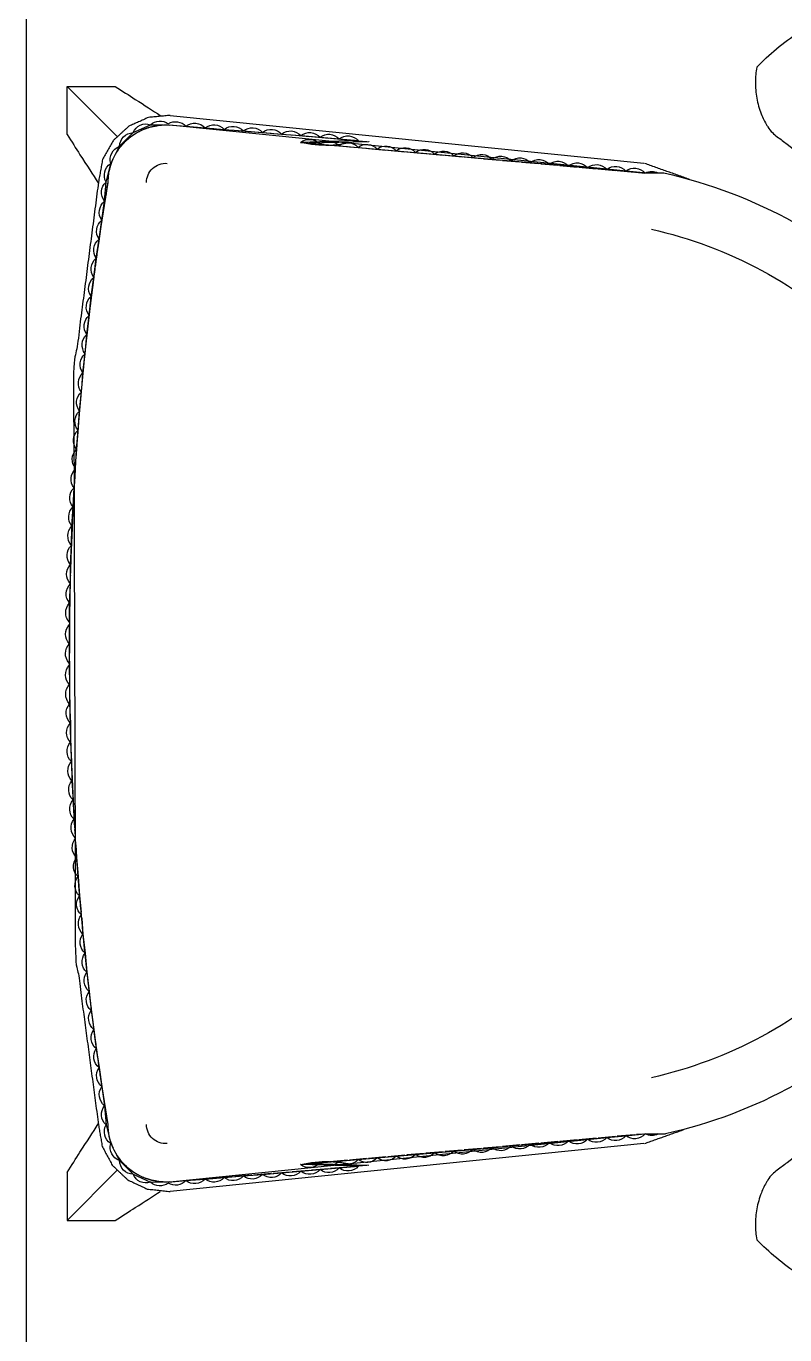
# Model space of a CAD drawing. Header units: millimetres. Extents: x 2625.3 to 2681.2, y 1230 to 1238.4.
# Drawn here: x 2632.645 to 2633.04, y 1233.969 to 1234.65 of the extents above; entities that cross this region are included whole.
import ezdxf

# ---------------------------------------------------------------- set-up
doc = ezdxf.new("R2010")
doc.units = ezdxf.units.MM
doc.layers.add('LAYOUT', color=253, linetype='Continuous')

# ---------------------------------------------------------------- blocks, each defined once
blk = doc.blocks.new('A$C1D086241')
blk.add_line((1.282, 0.045), (0, 0.045))
blk = doc.blocks.new('A$C4E085C15')
at = {"layer": 'LAYOUT'}
for p, q in [((0.075, 0.30144), (0.075, 0.31221)), ((0.575, 0.30064), (0.575, 0.31141)), ((0.07001, 0.30084), (0.04508, 0.05431)), ((0.05008, 0.05411), (0.075, 0.30064)), ((0.07402, 0.29158), (0.07509, 0.30152)), ((0.07496, 0.30021), (0.0747, 0.29704)), ((0.07509, 0.30152), (0.07515, 0.30177)), ((0.57598, 0.29158), (0.57491, 0.30152)), ((0.575, 0.30064), (0.59992, 0.05411)), ((0.5753, 0.29704), (0.57504, 0.30021)), ((0.60492, 0.05431), (0.57999, 0.30084)), ((0.07458, 0.29604), (0.07378, 0.28708)), ((0.07459, 0.29604), (0.0745, 0.29605)), ((0.07467, 0.29704), (0.07461, 0.29705)), ((0.57539, 0.29705), (0.57533, 0.29704)), ((0.5755, 0.29605), (0.57541, 0.29604)), ((0.57622, 0.28708), (0.57542, 0.29604)), ((0.07369, 0.28609), (0.0729, 0.27712)), ((0.07314, 0.28162), (0.07402, 0.29158)), ((0.0737, 0.28609), (0.07353, 0.2861)), ((0.07379, 0.28708), (0.07362, 0.2871)), ((0.57686, 0.28162), (0.57598, 0.29158)), ((0.57638, 0.2871), (0.57621, 0.28708)), ((0.57647, 0.2861), (0.5763, 0.28609)), ((0.5771, 0.27712), (0.57631, 0.28609)), ((0.07226, 0.27166), (0.07314, 0.28162)), ((0.57774, 0.27166), (0.57686, 0.28162)), ((0.07281, 0.27613), (0.07202, 0.26716)), ((0.07282, 0.27612), (0.07266, 0.27614)), ((0.07291, 0.27712), (0.07274, 0.27713)), ((0.57726, 0.27713), (0.57709, 0.27712)), ((0.57734, 0.27614), (0.57718, 0.27612)), ((0.57798, 0.26716), (0.57719, 0.27613)), ((0.07193, 0.26616), (0.07113, 0.2572)), ((0.07138, 0.26169), (0.07226, 0.27166)), ((0.07194, 0.26616), (0.07178, 0.26618)), ((0.07202, 0.26716), (0.07187, 0.26717)), ((0.57862, 0.26169), (0.57774, 0.27166)), ((0.57813, 0.26717), (0.57798, 0.26716)), ((0.57822, 0.26618), (0.57806, 0.26616)), ((0.57887, 0.2572), (0.57807, 0.26616)), ((0.07051, 0.25173), (0.07138, 0.26169)), ((0.57949, 0.25173), (0.57862, 0.26169)), ((0.07104, 0.2562), (0.07025, 0.24724)), ((0.07105, 0.2562), (0.0709, 0.25622)), ((0.07114, 0.2572), (0.07099, 0.25721)), ((0.57901, 0.25721), (0.57886, 0.2572)), ((0.5791, 0.25622), (0.57895, 0.2562)), ((0.57975, 0.24724), (0.57896, 0.2562)), ((0.07016, 0.24624), (0.06937, 0.23728)), ((0.06963, 0.24177), (0.07051, 0.25173)), ((0.07017, 0.24624), (0.07002, 0.24625)), ((0.07026, 0.24724), (0.07011, 0.24725)), ((0.58037, 0.24177), (0.57949, 0.25173)), ((0.57989, 0.24725), (0.57974, 0.24724)), ((0.57998, 0.24625), (0.57983, 0.24624)), ((0.58063, 0.23728), (0.57984, 0.24624)), ((0.06875, 0.23181), (0.06963, 0.24177)), ((0.58125, 0.23181), (0.58037, 0.24177)), ((0.06787, 0.22185), (0.06875, 0.23181)), ((0.06928, 0.23628), (0.06848, 0.22732)), ((0.06929, 0.23628), (0.06915, 0.23629)), ((0.06937, 0.23728), (0.06923, 0.23729)), ((0.58077, 0.23729), (0.58063, 0.23728)), ((0.58085, 0.23629), (0.58071, 0.23628)), ((0.58152, 0.22732), (0.58072, 0.23628)), ((0.58213, 0.22185), (0.58125, 0.23181)), ((0.0684, 0.22632), (0.0676, 0.21736)), ((0.0684, 0.22632), (0.06827, 0.22633)), ((0.06849, 0.22732), (0.06836, 0.22733)), ((0.58164, 0.22733), (0.58151, 0.22732)), ((0.58173, 0.22633), (0.5816, 0.22632)), ((0.5824, 0.21736), (0.5816, 0.22632)), ((0.067, 0.21189), (0.06787, 0.22185)), ((0.583, 0.21189), (0.58213, 0.22185)), ((0.06612, 0.20193), (0.067, 0.21189)), ((0.06751, 0.21636), (0.06672, 0.20739)), ((0.06752, 0.21636), (0.06739, 0.21637)), ((0.06761, 0.21735), (0.06748, 0.21737)), ((0.58252, 0.21737), (0.58239, 0.21735)), ((0.58261, 0.21637), (0.58248, 0.21636)), ((0.58328, 0.20739), (0.58249, 0.21636)), ((0.58388, 0.20193), (0.583, 0.21189)), ((0.06663, 0.2064), (0.06583, 0.19743)), ((0.06664, 0.2064), (0.06651, 0.20641)), ((0.06673, 0.20739), (0.0666, 0.2074)), ((0.5834, 0.2074), (0.58327, 0.20739)), ((0.58349, 0.20641), (0.58336, 0.2064)), ((0.58417, 0.19743), (0.58337, 0.2064)), ((0.06524, 0.19196), (0.06612, 0.20193)), ((0.06584, 0.19743), (0.06572, 0.19744)), ((0.58476, 0.19196), (0.58388, 0.20193)), ((0.58428, 0.19744), (0.58416, 0.19743)), ((0.06436, 0.182), (0.06524, 0.19196)), ((0.06575, 0.19644), (0.06495, 0.18747)), ((0.06575, 0.19644), (0.06564, 0.19645)), ((0.58436, 0.19645), (0.58425, 0.19644)), ((0.58505, 0.18747), (0.58425, 0.19644)), ((0.58564, 0.182), (0.58476, 0.19196)), ((0.06486, 0.18648), (0.06407, 0.17751)), ((0.06487, 0.18648), (0.06476, 0.18649)), ((0.06496, 0.18747), (0.06485, 0.18748)), ((0.58515, 0.18748), (0.58504, 0.18747)), ((0.58524, 0.18649), (0.58513, 0.18648)), ((0.58593, 0.17751), (0.58514, 0.18648)), ((0.06349, 0.17204), (0.06436, 0.182)), ((0.06408, 0.17751), (0.06397, 0.17752)), ((0.58651, 0.17204), (0.58564, 0.182)), ((0.58603, 0.17752), (0.58592, 0.17751)), ((0.06261, 0.16208), (0.06349, 0.17204)), ((0.06398, 0.17652), (0.06318, 0.16755)), ((0.06399, 0.17652), (0.06388, 0.17652)), ((0.58612, 0.17652), (0.58601, 0.17652)), ((0.58682, 0.16755), (0.58602, 0.17652)), ((0.58739, 0.16208), (0.58651, 0.17204)), ((0.0631, 0.16656), (0.0623, 0.15759)), ((0.0631, 0.16655), (0.063, 0.16656)), ((0.06319, 0.16755), (0.06309, 0.16756)), ((0.58691, 0.16756), (0.58681, 0.16755)), ((0.587, 0.16656), (0.5869, 0.16655)), ((0.5877, 0.15759), (0.5869, 0.16656)), ((0.05868, 0.15675), (0.05788, 0.14779)), ((0.05869, 0.15675), (0.05862, 0.15676)), ((0.05878, 0.15775), (0.0587, 0.15775)), ((0.05956, 0.12671), (0.05877, 0.15775)), ((0.06221, 0.15659), (0.06142, 0.14763)), ((0.06173, 0.15212), (0.06261, 0.16208)), ((0.06222, 0.15659), (0.06213, 0.1566)), ((0.06231, 0.15759), (0.06221, 0.1576)), ((0.58827, 0.15212), (0.58739, 0.16208)), ((0.58779, 0.1576), (0.58769, 0.15759)), ((0.58787, 0.1566), (0.58778, 0.15659)), ((0.58858, 0.14763), (0.58779, 0.15659)), ((0.59123, 0.15775), (0.59044, 0.12671)), ((0.5913, 0.15775), (0.59122, 0.15775)), ((0.59138, 0.15676), (0.59131, 0.15675)), ((0.59212, 0.14779), (0.59132, 0.15675)), ((0.05734, 0.14231), (0.05822, 0.15227)), ((0.05822, 0.15227), (0.0591, 0.12223)), ((0.06085, 0.14216), (0.06173, 0.15212)), ((0.58915, 0.14216), (0.58827, 0.15212)), ((0.59178, 0.15227), (0.5909, 0.12223)), ((0.59266, 0.14231), (0.59178, 0.15227)), ((0.0578, 0.14679), (0.057, 0.13782)), ((0.0578, 0.14679), (0.05774, 0.14679)), ((0.05789, 0.14778), (0.05783, 0.14779)), ((0.06133, 0.14663), (0.06053, 0.13767)), ((0.06134, 0.14663), (0.06125, 0.14664)), ((0.06143, 0.14763), (0.06134, 0.14764)), ((0.58866, 0.14764), (0.58857, 0.14763)), ((0.58875, 0.14664), (0.58866, 0.14663)), ((0.58947, 0.13767), (0.58867, 0.14663)), ((0.59217, 0.14779), (0.59211, 0.14778)), ((0.59226, 0.14679), (0.5922, 0.14679)), ((0.593, 0.13782), (0.5922, 0.14679)), ((0.05691, 0.13683), (0.05612, 0.12786)), ((0.05647, 0.13235), (0.05734, 0.14231)), ((0.05692, 0.13683), (0.05686, 0.13683)), ((0.05701, 0.13782), (0.05695, 0.13783)), ((0.06045, 0.13667), (0.05965, 0.12771)), ((0.05998, 0.1322), (0.06085, 0.14216)), ((0.06045, 0.13667), (0.06037, 0.13668)), ((0.06054, 0.13767), (0.06046, 0.13767)), ((0.59002, 0.1322), (0.58915, 0.14216)), ((0.58954, 0.13767), (0.58946, 0.13767)), ((0.58963, 0.13668), (0.58955, 0.13667)), ((0.59035, 0.12771), (0.58955, 0.13667)), ((0.59353, 0.13235), (0.59266, 0.14231)), ((0.59305, 0.13783), (0.59299, 0.13782)), ((0.59314, 0.13683), (0.59308, 0.13683)), ((0.59388, 0.12786), (0.59309, 0.13683)), ((0.05559, 0.12239), (0.05647, 0.13235)), ((0.0591, 0.12223), (0.05998, 0.1322)), ((0.5909, 0.12223), (0.59002, 0.1322)), ((0.59441, 0.12239), (0.59353, 0.13235)), ((0.05598, 0.1268), (0.05525, 0.11783)), ((0.05604, 0.12687), (0.05598, 0.12687)), ((0.05613, 0.12786), (0.05607, 0.12787)), ((0.05957, 0.12671), (0.05949, 0.12672)), ((0.05966, 0.12771), (0.05958, 0.12771)), ((0.59042, 0.12771), (0.59034, 0.12771)), ((0.59051, 0.12672), (0.59043, 0.12671)), ((0.59393, 0.12787), (0.59387, 0.12786)), ((0.59402, 0.12687), (0.59396, 0.12687)), ((0.59475, 0.11783), (0.59402, 0.1268)), ((0.05517, 0.11683), (0.05444, 0.10786)), ((0.05478, 0.11235), (0.05558, 0.12232)), ((0.05518, 0.11683), (0.05514, 0.11684)), ((0.05526, 0.11783), (0.05522, 0.11783)), ((0.59522, 0.11235), (0.59442, 0.12232)), ((0.59478, 0.11783), (0.59474, 0.11783)), ((0.59486, 0.11684), (0.59482, 0.11683)), ((0.59556, 0.10786), (0.59483, 0.11683)), ((0.05397, 0.10238), (0.05478, 0.11235)), ((0.59603, 0.10238), (0.59522, 0.11235)), ((0.05317, 0.09241), (0.05397, 0.10238)), ((0.05436, 0.10687), (0.05363, 0.0979)), ((0.05437, 0.10686), (0.05433, 0.10687)), ((0.05445, 0.10786), (0.05442, 0.10786)), ((0.59558, 0.10786), (0.59555, 0.10786)), ((0.59567, 0.10687), (0.59563, 0.10686)), ((0.59637, 0.0979), (0.59564, 0.10687)), ((0.59683, 0.09241), (0.59603, 0.10238)), ((0.05355, 0.0969), (0.05282, 0.08793)), ((0.05356, 0.0969), (0.05353, 0.0969)), ((0.05364, 0.09789), (0.05361, 0.0979)), ((0.59639, 0.0979), (0.59636, 0.09789)), ((0.59647, 0.0969), (0.59644, 0.0969)), ((0.59718, 0.08793), (0.59645, 0.0969)), ((0.05236, 0.08245), (0.05317, 0.09241)), ((0.59764, 0.08245), (0.59683, 0.09241)), ((0.05156, 0.07248), (0.05236, 0.08245)), ((0.05274, 0.08693), (0.05201, 0.07796)), ((0.05274, 0.08693), (0.05273, 0.08693)), ((0.05283, 0.08793), (0.05281, 0.08793)), ((0.59719, 0.08793), (0.59717, 0.08793)), ((0.59727, 0.08693), (0.59726, 0.08693)), ((0.59799, 0.07796), (0.59726, 0.08693)), ((0.59844, 0.07248), (0.59764, 0.08245)), ((0.05193, 0.07696), (0.05121, 0.06818)), ((0.05193, 0.07696), (0.05192, 0.07696)), ((0.05202, 0.07796), (0.052, 0.07796)), ((0.598, 0.07796), (0.59798, 0.07796)), ((0.59808, 0.07696), (0.59807, 0.07696)), ((0.59879, 0.06818), (0.59807, 0.07696)), ((0.05075, 0.06251), (0.05156, 0.07248)), ((0.59925, 0.06251), (0.59844, 0.07248)), ((0.05001, 0.05329), (0.05075, 0.06251)), ((0.05075, 0.06252), (0.05075, 0.06251)), ((0.05112, 0.067), (0.05112, 0.067)), ((0.05121, 0.06799), (0.0512, 0.06799)), ((0.5988, 0.06799), (0.59879, 0.06799)), ((0.59888, 0.067), (0.59888, 0.067)), ((0.59925, 0.06251), (0.59925, 0.06252)), ((0.59999, 0.05329), (0.59925, 0.06251)), ((0.05031, 0.05703), (0.05031, 0.05703)), ((0.05039, 0.05803), (0.05039, 0.05803)), ((0.59961, 0.05803), (0.59961, 0.05803)), ((0.59969, 0.05703), (0.59969, 0.05703)), ((0.04992, 0.04411), (0.05003, 0.05074)), ((0.60001, 0.04861), (0.59981, 0.04861)), ((0.59999, 0.04961), (0.59991, 0.04961)), ((0.60008, 0.04411), (0.59997, 0.05074)), ((0.05406, 0.03501), (0.04992, 0.04411)), ((0.59594, 0.03501), (0.60008, 0.04411)), ((0.06116, 0.02797), (0.05406, 0.03501)), ((0.58884, 0.02797), (0.59594, 0.03501)), ((0.5978, 0.0391), (0.59722, 0.03937)), ((0.59821, 0.04001), (0.59763, 0.04028)), ((0.05752, 0.03211), (0.05726, 0.03184)), ((0.0582, 0.03137), (0.05797, 0.03114)), ((0.05946, 0.0301), (0.05946, 0.0301)), ((0.06484, 0.02608), (0.06116, 0.02797)), ((0.58516, 0.02608), (0.58884, 0.02797)), ((0.59054, 0.0301), (0.59054, 0.0301)), ((0.59203, 0.03114), (0.5918, 0.03137)), ((0.59274, 0.03184), (0.59248, 0.03211)), ((0.05593, 0.02657), (0.03, 0.00064)), ((0.03, 0.00064), (0.03, 0.02564)), ((0.07006, 0.02341), (0.06783, 0.02455)), ((0.07976, 0.02095), (0.07006, 0.02341)), ((0.08973, 0.02015), (0.07976, 0.02095)), ((0.56027, 0.02015), (0.57024, 0.02095)), ((0.56476, 0.02051), (0.56471, 0.02111)), ((0.56576, 0.02059), (0.5657, 0.02127)), ((0.57024, 0.02095), (0.57994, 0.02341)), ((0.57461, 0.02205), (0.57454, 0.02232)), ((0.57557, 0.0223), (0.57553, 0.02249)), ((0.57994, 0.02341), (0.58217, 0.02455)), ((0.59407, 0.02657), (0.62, 0.00064)), ((0.62, 0.00064), (0.62, 0.02564)), ((0.09963, 0.01874), (0.08973, 0.02015)), ((0.09421, 0.01971), (0.09418, 0.01952)), ((0.0952, 0.01955), (0.09517, 0.01938)), ((0.10953, 0.01733), (0.09963, 0.01874)), ((0.10409, 0.01821), (0.10408, 0.01811)), ((0.10508, 0.01807), (0.10507, 0.01797)), ((0.11941, 0.01579), (0.10953, 0.01733)), ((0.11399, 0.01678), (0.11397, 0.01664)), ((0.11498, 0.01664), (0.11496, 0.01648)), ((0.12933, 0.0146), (0.11941, 0.01579)), ((0.12389, 0.01542), (0.12387, 0.01525)), ((0.12488, 0.01529), (0.12487, 0.01513)), ((0.13923, 0.01319), (0.12933, 0.0146)), ((0.13381, 0.01412), (0.13379, 0.01396)), ((0.1348, 0.01399), (0.13478, 0.01382)), ((0.51077, 0.01319), (0.52067, 0.0146)), ((0.51522, 0.01382), (0.5152, 0.01399)), ((0.51621, 0.01396), (0.51619, 0.01412)), ((0.52067, 0.0146), (0.53059, 0.01579)), ((0.52513, 0.01513), (0.52512, 0.01529)), ((0.52613, 0.01525), (0.52611, 0.01542)), ((0.53059, 0.01579), (0.54047, 0.01733)), ((0.53504, 0.01648), (0.53502, 0.01664)), ((0.53603, 0.01664), (0.53601, 0.01678)), ((0.54047, 0.01733), (0.55037, 0.01874)), ((0.54493, 0.01797), (0.54492, 0.01807)), ((0.54592, 0.01811), (0.54591, 0.01821)), ((0.55037, 0.01874), (0.56027, 0.02015)), ((0.55483, 0.01938), (0.5548, 0.01955)), ((0.55582, 0.01952), (0.55579, 0.01971)), ((0.14918, 0.01213), (0.13923, 0.01319)), ((0.14373, 0.01289), (0.14371, 0.01271)), ((0.14472, 0.01277), (0.1447, 0.0126)), ((0.1591, 0.01091), (0.14918, 0.01213)), ((0.15366, 0.01172), (0.15364, 0.01158)), ((0.15466, 0.01161), (0.15464, 0.01146)), ((0.16907, 0.01004), (0.1591, 0.01091)), ((0.1636, 0.01062), (0.16359, 0.01052)), ((0.16459, 0.01051), (0.16458, 0.01043)), ((0.179, 0.00891), (0.16907, 0.01004)), ((0.17354, 0.00958), (0.17354, 0.00953)), ((0.17454, 0.00948), (0.17453, 0.00942)), ((0.1873, 0.00826), (0.179, 0.00891)), ((0.18349, 0.00862), (0.18349, 0.00856)), ((0.18449, 0.00852), (0.18449, 0.00848)), ((0.19892, 0.00709), (0.19043, 0.00798)), ((0.19345, 0.00771), (0.19345, 0.00766)), ((0.19445, 0.00762), (0.19444, 0.00756)), ((0.20889, 0.0064), (0.19892, 0.00709)), ((0.20341, 0.00687), (0.20341, 0.00678)), ((0.44111, 0.0064), (0.45108, 0.00709)), ((0.44659, 0.00678), (0.44659, 0.00687)), ((0.45108, 0.00709), (0.45957, 0.00798)), ((0.45556, 0.00756), (0.45555, 0.00762)), ((0.45655, 0.00766), (0.45655, 0.00771)), ((0.4627, 0.00826), (0.471, 0.00891)), ((0.46551, 0.00848), (0.46551, 0.00852)), ((0.46651, 0.00856), (0.46651, 0.00862)), ((0.471, 0.00891), (0.48093, 0.01004)), ((0.47547, 0.00942), (0.47546, 0.00948)), ((0.47646, 0.00953), (0.47646, 0.00958)), ((0.48093, 0.01004), (0.4909, 0.01091)), ((0.48542, 0.01043), (0.48541, 0.01051)), ((0.48641, 0.01052), (0.4864, 0.01062)), ((0.4909, 0.01091), (0.50082, 0.01213)), ((0.49536, 0.01146), (0.49534, 0.01161)), ((0.49636, 0.01158), (0.49634, 0.01172)), ((0.50082, 0.01213), (0.51077, 0.01319)), ((0.5053, 0.0126), (0.50528, 0.01277)), ((0.50629, 0.01271), (0.50627, 0.01289)), ((0.055, 0.00064), (0.03, 0.00064)), ((0.20441, 0.00679), (0.2044, 0.00671)), ((0.21886, 0.00557), (0.20889, 0.0064)), ((0.21338, 0.0061), (0.21338, 0.00603)), ((0.21438, 0.00603), (0.21437, 0.00595)), ((0.22541, 0.00526), (0.21886, 0.00557)), ((0.22336, 0.0054), (0.22335, 0.00536)), ((0.22435, 0.00533), (0.22435, 0.00531)), ((0.23881, 0.00427), (0.23171, 0.00486)), ((0.23333, 0.00476), (0.23333, 0.00472)), ((0.23433, 0.0047), (0.23433, 0.00464)), ((0.2488, 0.00379), (0.23881, 0.00427)), ((0.24331, 0.00418), (0.24331, 0.00405)), ((0.24431, 0.00413), (0.24431, 0.004)), ((0.25878, 0.00316), (0.2488, 0.00379)), ((0.2533, 0.00368), (0.25329, 0.00351)), ((0.2543, 0.00363), (0.25429, 0.00344)), ((0.26878, 0.00289), (0.25878, 0.00316)), ((0.26329, 0.00323), (0.26328, 0.00304)), ((0.26429, 0.00319), (0.26428, 0.00301)), ((0.27877, 0.00246), (0.26878, 0.00289)), ((0.27328, 0.00286), (0.27327, 0.0027)), ((0.27428, 0.00282), (0.27427, 0.00266)), ((0.28877, 0.00239), (0.27877, 0.00246)), ((0.28327, 0.00255), (0.28327, 0.00243)), ((0.28427, 0.00252), (0.28427, 0.00242)), ((0.29876, 0.00196), (0.28877, 0.00239)), ((0.29327, 0.00231), (0.29327, 0.00219)), ((0.29427, 0.00229), (0.29426, 0.00215)), ((0.30876, 0.00188), (0.29876, 0.00196)), ((0.30326, 0.00213), (0.30326, 0.00192)), ((0.30426, 0.00212), (0.30426, 0.00192)), ((0.31876, 0.00172), (0.30876, 0.00188)), ((0.31326, 0.00202), (0.31326, 0.00181)), ((0.31426, 0.00201), (0.31426, 0.00179)), ((0.33, 0.0019), (0.32, 0.00171)), ((0.3245, 0.00197), (0.3245, 0.0018)), ((0.3255, 0.00197), (0.3255, 0.00181)), ((0.33, 0.0019), (0.34, 0.00188)), ((0.3345, 0.00189), (0.3345, 0.002)), ((0.3355, 0.00189), (0.3355, 0.00201)), ((0.34124, 0.00188), (0.35124, 0.00196)), ((0.34574, 0.00192), (0.34574, 0.00212)), ((0.34674, 0.00192), (0.34674, 0.00213)), ((0.35124, 0.00196), (0.36123, 0.00239)), ((0.35574, 0.00215), (0.35573, 0.00229)), ((0.35673, 0.00219), (0.35673, 0.00231)), ((0.36123, 0.00239), (0.37123, 0.00246)), ((0.36573, 0.00242), (0.36573, 0.00252)), ((0.36673, 0.00243), (0.36673, 0.00255)), ((0.37123, 0.00246), (0.38122, 0.00289)), ((0.37573, 0.00266), (0.37572, 0.00282)), ((0.37673, 0.0027), (0.37672, 0.00286)), ((0.38122, 0.00289), (0.39122, 0.00316)), ((0.38572, 0.00301), (0.38571, 0.00319)), ((0.38672, 0.00304), (0.38671, 0.00323)), ((0.39122, 0.00316), (0.4012, 0.00379)), ((0.39571, 0.00344), (0.3957, 0.00363)), ((0.39671, 0.00351), (0.3967, 0.00368)), ((0.4012, 0.00379), (0.41119, 0.00427)), ((0.40569, 0.004), (0.40569, 0.00413)), ((0.40669, 0.00405), (0.40669, 0.00418)), ((0.41119, 0.00427), (0.41829, 0.00486)), ((0.41567, 0.00464), (0.41567, 0.0047)), ((0.41667, 0.00472), (0.41667, 0.00476)), ((0.42459, 0.00526), (0.43114, 0.00557)), ((0.42565, 0.00531), (0.42565, 0.00533)), ((0.42665, 0.00536), (0.42664, 0.0054)), ((0.43114, 0.00557), (0.44111, 0.0064)), ((0.43563, 0.00595), (0.43562, 0.00603)), ((0.43662, 0.00603), (0.43662, 0.0061)), ((0.4456, 0.00671), (0.44559, 0.00679)), ((0.595, 0.00064), (0.62, 0.00064))]:
    blk.add_line(p, q, dxfattribs=at)
for centre, radius, start, end in [((0.325, 0.25596), 0.25625, 135.11338, 167.31962), ((0.325, 0.25516), 0.25625, 12.68038, 45.22664), ((0.325, 0.25516), 0.22625, 136.09237, 167.31962), ((0.325, 0.25516), 0.22625, 12.68038, 43.90763), ((0.08144, 0.30501), 0.00725, 152.73192, 207.30853), ((0.56856, 0.30501), 0.00725, 332.67871, 27.36174), ((0.07977, 0.29599), 0.00725, 130.23616, 217.4418), ((0.08144, 0.30501), 0.00725, 207.97477, 208.80664), ((0.57023, 0.29599), 0.00725, 322.5582, 49.76384), ((0.07881, 0.28614), 0.00725, 131.36313, 218.56877), ((0.57119, 0.28614), 0.00725, 321.43123, 48.63687), ((0.07793, 0.27618), 0.00725, 131.36313, 218.56877), ((0.57207, 0.27618), 0.00725, 321.43123, 48.63687), ((0.07705, 0.26621), 0.00725, 131.36313, 218.56877), ((0.57295, 0.26621), 0.00725, 321.43123, 48.63687), ((0.07617, 0.25625), 0.00725, 131.36313, 218.56877), ((0.57383, 0.25625), 0.00725, 321.43123, 48.63687), ((0.0753, 0.24629), 0.00725, 131.36313, 218.56877), ((0.5747, 0.24629), 0.00725, 321.43123, 48.63687), ((0.07442, 0.23633), 0.00725, 131.36313, 218.56877), ((0.57558, 0.23633), 0.00725, 321.43123, 48.63687), ((0.07354, 0.22637), 0.00725, 131.36313, 218.56877), ((0.57646, 0.22637), 0.00725, 321.43123, 48.63687), ((0.07266, 0.21641), 0.00725, 131.36313, 218.56877), ((0.57734, 0.21641), 0.00725, 321.43123, 48.63687), ((0.07179, 0.20645), 0.00725, 131.36313, 218.56877), ((0.57821, 0.20645), 0.00725, 321.43123, 48.63687), ((0.07091, 0.19648), 0.00725, 131.36313, 218.56877), ((0.57909, 0.19648), 0.00725, 321.43123, 48.63687), ((0.07003, 0.18652), 0.00725, 131.36313, 218.56877), ((0.57997, 0.18652), 0.00725, 321.43123, 48.63687), ((0.06915, 0.17656), 0.00725, 131.36313, 218.56877), ((0.58085, 0.17656), 0.00725, 321.43123, 48.63687), ((0.06828, 0.1666), 0.00725, 131.36313, 218.56877), ((0.58172, 0.1666), 0.00725, 321.43123, 48.63687), ((0.0674, 0.15664), 0.00725, 131.36313, 218.56877), ((0.5826, 0.15664), 0.00725, 321.43123, 48.63687), ((0.06301, 0.14683), 0.00725, 131.36313, 218.56877), ((0.00324, 0.13564), 0.05744, 346.50961, 16.83685), ((0.06652, 0.14668), 0.00725, 131.36313, 218.56877), ((0.58348, 0.14668), 0.00725, 321.43123, 48.63687), ((0.64676, 0.13564), 0.05744, 163.16315, 193.49039), ((0.58699, 0.14683), 0.00725, 321.43123, 48.63687), ((0.06213, 0.13687), 0.00725, 131.36313, 218.56877), ((0.06564, 0.13672), 0.00725, 131.36313, 218.56877), ((0.58436, 0.13672), 0.00725, 321.43123, 48.63687), ((0.58787, 0.13687), 0.00725, 321.43123, 48.63687), ((0.06126, 0.12691), 0.00725, 131.36313, 218.56877), ((0.06477, 0.12675), 0.00725, 131.36313, 218.56877), ((0.58523, 0.12675), 0.00725, 321.43123, 48.63687), ((0.58874, 0.12691), 0.00725, 321.43123, 48.63687), ((0.06041, 0.11691), 0.00725, 131.78209, 218.98772), ((0.58959, 0.11691), 0.00725, 321.01228, 48.21791), ((0.05961, 0.10694), 0.00725, 131.78209, 218.98772), ((0.59039, 0.10694), 0.00725, 321.01228, 48.21791), ((0.0588, 0.09698), 0.00725, 131.78209, 218.98772), ((0.5912, 0.09698), 0.00725, 321.01228, 48.21791), ((0.058, 0.08701), 0.00725, 131.78209, 218.98772), ((0.592, 0.08701), 0.00725, 321.01228, 48.21791), ((0.05719, 0.07704), 0.00725, 131.78209, 218.98772), ((0.59281, 0.07704), 0.00725, 321.01228, 48.21791), ((0.05639, 0.06707), 0.00725, 131.78209, 218.98772), ((0.59361, 0.06707), 0.00725, 321.01228, 48.21791), ((0.05559, 0.05711), 0.00725, 131.78209, 211.49451), ((0.59441, 0.05711), 0.00725, 328.50549, 48.21791), ((0.05525, 0.04903), 0.00725, 143.75171, 222.73566), ((0.08, 0.05197), 0.03, 175.91438, 270), ((0.08, 0.05197), 0.01, 175.91438, 270), ((0.57, 0.05197), 0.03, 270, 4.08562), ((0.57, 0.05197), 0.01, 270, 4.08562), ((0.59475, 0.04903), 0.00725, 317.26434, 36.24829), ((0.05677, 0.04173), 0.00725, 160.83117, 248.03681), ((0.59323, 0.04173), 0.00725, 291.96319, 19.16883), ((0.06131, 0.03522), 0.00725, 181.66143, 268.86707), ((0.58869, 0.03522), 0.00725, 271.13293, 358.33857), ((0.06801, 0.03036), 0.00725, 199.25772, 286.46336), ((0.58199, 0.03036), 0.00725, 253.53664, 340.74228), ((0.0762, 0.02727), 0.00725, 212.15717, 299.36281), ((0.08516, 0.02578), 0.00725, 221.84232, 309.04796), ((0.325, 1.5126), 1.51063, 260.66628, 279.33372), ((0.56484, 0.02578), 0.00725, 230.95204, 318.15768), ((0.5738, 0.02727), 0.00725, 240.63719, 327.84283), ((0.09542, 0.02465), 0.00725, 218.288, 305.49363), ((0.10532, 0.02323), 0.00725, 218.288, 305.49363), ((0.11527, 0.02175), 0.00725, 217.53036, 304.736), ((0.125, 0.02041), 0.00725, 219.53274, 306.73838), ((0.13502, 0.01909), 0.00725, 218.30839, 305.51403), ((0.51498, 0.01909), 0.00725, 234.48597, 321.69161), ((0.525, 0.02041), 0.00725, 233.26162, 320.46726), ((0.53473, 0.02175), 0.00725, 235.264, 322.46964), ((0.54468, 0.02323), 0.00725, 234.50637, 321.712), ((0.55458, 0.02465), 0.00725, 234.50637, 321.712), ((0.14476, 0.01788), 0.00725, 220.31077, 307.51641), ((0.15478, 0.01673), 0.00725, 219.40293, 306.60857), ((0.16454, 0.01571), 0.00725, 221.40532, 308.61095), ((0.17463, 0.01469), 0.00725, 219.91773, 307.12337), ((0.1844, 0.01376), 0.00725, 221.92012, 308.88672), ((0.19449, 0.01283), 0.00725, 220.67427, 307.64132), ((0.20427, 0.01198), 0.00725, 222.43807, 309.64371), ((0.44573, 0.01198), 0.00725, 230.35629, 317.56193), ((0.45551, 0.01283), 0.00725, 232.35868, 319.32573), ((0.4656, 0.01376), 0.00725, 231.11328, 318.07988), ((0.47537, 0.01469), 0.00725, 232.87663, 320.08227), ((0.48546, 0.01571), 0.00725, 231.38905, 318.59468), ((0.49522, 0.01673), 0.00725, 233.39143, 320.59707), ((0.50524, 0.01788), 0.00725, 232.48359, 319.68923), ((0.21431, 0.01122), 0.00725, 221.64612, 308.85175), ((0.22411, 0.01058), 0.00725, 223.6485, 310.19638), ((0.23427, 0.00991), 0.00725, 222.3015, 308.85175), ((0.24406, 0.00927), 0.00725, 223.6485, 310.85414), ((0.25412, 0.00871), 0.00725, 222.83068, 310.03632), ((0.26392, 0.00828), 0.00725, 224.83306, 312.0387), ((0.274, 0.00792), 0.00725, 223.94784, 311.15347), ((0.28381, 0.00767), 0.00725, 225.95022, 313.15586), ((0.29399, 0.00742), 0.00725, 223.94784, 311.15347), ((0.3038, 0.00717), 0.00725, 225.95022, 313.15586), ((0.31385, 0.00705), 0.00725, 225.45112, 312.65675), ((0.3249, 0.00705), 0.00725, 227.4535, 314.65914), ((0.33501, 0.00714), 0.00725, 226.30888, 313.51452), ((0.3462, 0.00717), 0.00725, 226.84414, 314.04978), ((0.35601, 0.00742), 0.00725, 228.84653, 316.05216), ((0.36619, 0.00767), 0.00725, 226.84414, 314.04978), ((0.376, 0.00792), 0.00725, 228.84653, 316.05216), ((0.38608, 0.00828), 0.00725, 227.9613, 315.16694), ((0.39588, 0.00871), 0.00725, 229.96368, 317.16932), ((0.40594, 0.00927), 0.00725, 229.14586, 316.3515), ((0.41573, 0.00991), 0.00725, 231.14825, 317.6985), ((0.42589, 0.01058), 0.00725, 229.80362, 316.3515), ((0.43569, 0.01122), 0.00725, 231.14825, 318.35388)]:
    blk.add_arc(centre, radius, start, end, dxfattribs=at)
for centre, major_axis, start_param, end_param in [((0.0277, 0.39607), (0.03568, -0.05172), 4.670872, 5.13077), ((0.6223, 0.39607), (0.03568, 0.05172), 4.294008, 4.758831)]:
    blk.add_ellipse(centre, major_axis=major_axis, ratio=0.469691, start_param=start_param, end_param=end_param, dxfattribs=at)
for points, degree, knots in [([(0.155, 0.43753), (0.15485, 0.43765), (0.15466, 0.43776), (0.15379, 0.4381), (0.15284, 0.43821), (0.15036, 0.43815), (0.14882, 0.43797), (0.14516, 0.43726), (0.14306, 0.43674), (0.13834, 0.43531), (0.13573, 0.4344), (0.1301, 0.43217), (0.12708, 0.43084), (0.12074, 0.42774), (0.11742, 0.42597), (0.11063, 0.422), (0.10716, 0.4198), (0.10016, 0.41498), (0.09643, 0.41222), (0.08883, 0.40608), (0.08497, 0.4027), (0.07737, 0.39548), (0.07364, 0.39163), (0.06653, 0.38369), (0.06316, 0.3796), (0.05877, 0.37386), (0.0575, 0.37214), (0.05624, 0.37038)], 3, [0.994568, 0.994568, 0.994568, 0.994568, 1.567111, 1.567111, 3.134222, 3.134222, 4.701333, 4.701333, 6.268445, 6.268445, 7.835556, 7.835556, 9.402667, 9.402667, 10.969778, 10.969778, 12.536889, 12.536889, 14.127519, 14.127519, 15.718149, 15.718149, 17.308779, 17.308779, 18.899409, 18.899409, 19.561853, 19.561853, 19.561853, 19.561853]), ([(0.59376, 0.37038), (0.59251, 0.37214), (0.59123, 0.37385), (0.58685, 0.37959), (0.58348, 0.38368), (0.57637, 0.39162), (0.57264, 0.39547), (0.56504, 0.40269), (0.56117, 0.40607), (0.55358, 0.41221), (0.54985, 0.41497), (0.54285, 0.41979), (0.53938, 0.42199), (0.53259, 0.42596), (0.52927, 0.42773), (0.52294, 0.43083), (0.51991, 0.43216), (0.51428, 0.43439), (0.51167, 0.4353), (0.50696, 0.43673), (0.50485, 0.43725), (0.5012, 0.43796), (0.49965, 0.43814), (0.49716, 0.43821), (0.49622, 0.4381), (0.49535, 0.43776), (0.49515, 0.43765), (0.495, 0.43753)], 3, [46.002716, 46.002716, 46.002716, 46.002716, 46.663641, 46.663641, 48.254608, 48.254608, 49.845575, 49.845575, 51.436542, 51.436542, 53.027509, 53.027509, 54.594088, 54.594088, 56.160668, 56.160668, 57.727248, 57.727248, 59.293828, 59.293828, 60.860408, 60.860408, 62.426987, 62.426987, 63.993567, 63.993567, 64.565568, 64.565568, 64.565568, 64.565568]), ([(0.05624, 0.37038), (0.05557, 0.36946), (0.05484, 0.36861), (0.05317, 0.36698), (0.05217, 0.36617), (0.05083, 0.3653), (0.05057, 0.36514), (0.05032, 0.36499)], 3, [7.2583331, 7.2583331, 7.2583331, 7.2583331, 7.5957768, 7.5957768, 7.9834571, 7.9834571, 8.0708751, 8.0708751, 8.0708751, 8.0708751]), ([(0.59968, 0.36499), (0.59943, 0.36514), (0.59917, 0.3653), (0.59783, 0.36617), (0.59683, 0.36698), (0.59516, 0.36861), (0.59443, 0.36946), (0.59376, 0.37038)], 3, [10.1876323, 10.1876323, 10.1876323, 10.1876323, 10.2750859, 10.2750859, 10.6628094, 10.6628094, 11.0002265, 11.0002265, 11.0002265, 11.0002265]), ([(0.05032, 0.36499), (0.04843, 0.36389), (0.04644, 0.36291), (0.04172, 0.36104), (0.03893, 0.36025), (0.0333, 0.35922), (0.03046, 0.35898), (0.02519, 0.35903), (0.02259, 0.35927), (0.02, 0.35974)], 3, [17.432004, 17.432004, 17.432004, 17.432004, 18.076457, 18.076457, 18.908298, 18.908298, 19.74014, 19.74014, 20.497393, 20.497393, 20.497393, 20.497393]), ([(0.63, 0.35974), (0.62741, 0.35927), (0.62481, 0.35903), (0.61955, 0.35898), (0.61672, 0.35921), (0.61112, 0.36023), (0.60835, 0.36102), (0.6036, 0.36289), (0.60159, 0.36387), (0.59968, 0.36499)], 3, [18.897408, 18.897408, 18.897408, 18.897408, 19.654683, 19.654683, 20.482468, 20.482468, 21.310253, 21.310253, 21.962314, 21.962314, 21.962314, 21.962314]), ([(0.03, 0.02564), (0.03236, 0.02934), (0.0346, 0.03286), (0.03979, 0.04093), (0.0426, 0.04526), (0.04513, 0.04911)], 3, [4.62258, 4.62258, 4.62258, 4.62258, 8.080875, 8.080875, 13.076593, 13.076593, 13.076593, 13.076593]), ([(0.07976, 0.01698), (0.06857, 0.0189), (0.05875, 0.02417), (0.05108, 0.03226), (0.04635, 0.04236), (0.04508, 0.05429)], 1, [0, 0, 1.134829, 2.249157, 3.364222, 4.479261, 5.678805, 5.678805]), ([(0.05018, 0.04861), (0.05091, 0.04459), (0.05237, 0.04028)], 1, [0.5663194, 0.5663194, 0.9730974, 1.4269153, 1.4269153]), ([(0.60492, 0.05429), (0.60382, 0.04299), (0.59928, 0.03282), (0.59177, 0.02458), (0.58205, 0.01912), (0.57024, 0.01698)], 1, [0, 0, 1.134829, 2.249157, 3.364222, 4.479261, 5.678805, 5.678805]), ([(0.59763, 0.04028), (0.59884, 0.0437), (0.59982, 0.04861)], 1, [3.4790496, 3.4790496, 3.8408945, 4.3396727, 4.3396727]), ([(0.62, 0.02564), (0.61764, 0.02934), (0.6154, 0.03286), (0.61021, 0.04093), (0.6074, 0.04526), (0.60487, 0.04911)], 3, [4.62258, 4.62258, 4.62258, 4.62258, 8.080875, 8.080875, 13.0762, 13.0762, 13.0762, 13.0762]), ([(0.05277, 0.03936), (0.05471, 0.03582), (0.05752, 0.0321)], 1, [1.5262947, 1.5262947, 1.9286166, 2.3933774, 2.3933774]), ([(0.59248, 0.0321), (0.59478, 0.03505), (0.59723, 0.03936)], 1, [2.5125851, 2.5125851, 2.8847668, 3.3796607, 3.3796607]), ([(0.05819, 0.03136), (0.06107, 0.02869), (0.06477, 0.02612)], 1, [2.4928761, 2.4928761, 2.8847668, 3.3339331, 3.3339331]), ([(0.58523, 0.02612), (0.58819, 0.02811), (0.59181, 0.03136)], 1, [1.5725366, 1.5725366, 1.9286166, 2.4130832, 2.4130832]), ([(0.57553, 0.02248), (0.57977, 0.0236), (0.58209, 0.02451)], 1, [0.5357386, 0.5357386, 0.9730974, 1.2212377, 1.2212377]), ([(0.055, 0.00064), (0.05871, 0.00299), (0.06222, 0.00524), (0.07102, 0.0109), (0.07594, 0.0141), (0.08021, 0.0169)], 3, [4.62258, 4.62258, 4.62258, 4.62258, 8.080875, 8.080875, 13.842637, 13.842637, 13.842637, 13.842637]), ([(0.57024, 0.01698), (0.47103, 0.00406), (0.16953, 0.005), (0.07976, 0.01698)], 1, [0, 0, 10.005452, 40.15496, 49.212484, 49.212484]), ([(0.595, 0.00064), (0.59129, 0.00299), (0.58778, 0.00524), (0.57898, 0.0109), (0.57406, 0.0141), (0.56979, 0.0169)], 3, [4.62258, 4.62258, 4.62258, 4.62258, 8.080875, 8.080875, 13.842637, 13.842637, 13.842637, 13.842637]), ([(0.17453, 0.00945), (0.1788, 0.00903), (0.18349, 0.00858)], 1, [9.5764008, 9.5764008, 10.005488, 10.4761242, 10.4761242])]:
    blk.add_open_spline(points, degree=degree, knots=knots, dxfattribs=at)
for points, degree in [([(0.07007, 0.30134), (0.07734, 0.32178)], 1), ([(0.5717, 0.32443), (0.57993, 0.30134)], 1), ([(0.05031, 0.05698), (0.05031, 0.05698), (0.05031, 0.05698), (0.05031, 0.05698)], 3), ([(0.59969, 0.05698), (0.59969, 0.05698), (0.59969, 0.05698), (0.59969, 0.05698)], 3), ([(0.05002, 0.05066), (0.05009, 0.04961)], 1), ([(0.59991, 0.04961), (0.59998, 0.05065)], 1), ([(0.5558, 0.01967), (0.56472, 0.02108)], 1), ([(0.5637, 0.02092), (0.56369, 0.02093), (0.56368, 0.02094), (0.56366, 0.02094)], 3), ([(0.56571, 0.02124), (0.56961, 0.02187)], 1), ([(0.57018, 0.02197), (0.57454, 0.02231)], 1), ([(0.09519, 0.01952), (0.10409, 0.01818)], 1), ([(0.10508, 0.01803), (0.11399, 0.01675)], 1), ([(0.11498, 0.01661), (0.12389, 0.01539)], 1), ([(0.12488, 0.01525), (0.13381, 0.01409)], 1), ([(0.1348, 0.01396), (0.14372, 0.01286)], 1), ([(0.50628, 0.01286), (0.5152, 0.01396)], 1), ([(0.51619, 0.01409), (0.52512, 0.01525)], 1), ([(0.52611, 0.01539), (0.53502, 0.01661)], 1), ([(0.53601, 0.01675), (0.54492, 0.01803)], 1), ([(0.54591, 0.01818), (0.55481, 0.01952)], 1), ([(0.14472, 0.01274), (0.15366, 0.01169)], 1), ([(0.15465, 0.01157), (0.16359, 0.01059)], 1), ([(0.16459, 0.01048), (0.16726, 0.0102)], 1), ([(0.16903, 0.01001), (0.16909, 0.01001)], 1), ([(0.17193, 0.00971), (0.17354, 0.00955)], 1), ([(0.18449, 0.00849), (0.18494, 0.00845)], 1), ([(0.18891, 0.00808), (0.18902, 0.00807)], 1), ([(0.19252, 0.00776), (0.19345, 0.00768)], 1), ([(0.19444, 0.00759), (0.20341, 0.00684)], 1), ([(0.44659, 0.00684), (0.45555, 0.00759)], 1), ([(0.45655, 0.00768), (0.45754, 0.00777)], 1), ([(0.46098, 0.00807), (0.46109, 0.00808)], 1), ([(0.46502, 0.00844), (0.46551, 0.00849)], 1), ([(0.46651, 0.00858), (0.47547, 0.00945)], 1), ([(0.47646, 0.00955), (0.47807, 0.00971)], 1), ([(0.48091, 0.01001), (0.48097, 0.01001)], 1), ([(0.48275, 0.0102), (0.48541, 0.01048)], 1), ([(0.48641, 0.01059), (0.49535, 0.01157)], 1), ([(0.49634, 0.01169), (0.50528, 0.01274)], 1), ([(0.20441, 0.00676), (0.21338, 0.00607)], 1), ([(0.21438, 0.006), (0.22335, 0.00537)], 1), ([(0.22875, 0.00501), (0.22893, 0.005)], 1), ([(0.23294, 0.00475), (0.23333, 0.00473)], 1), ([(0.23433, 0.00467), (0.24331, 0.00416)], 1), ([(0.24431, 0.0041), (0.2533, 0.00365)], 1), ([(0.2543, 0.00361), (0.26329, 0.00321)], 1), ([(0.26428, 0.00317), (0.27328, 0.00284)], 1), ([(0.27428, 0.00281), (0.28327, 0.00253)], 1), ([(0.28427, 0.0025), (0.29327, 0.00229)], 1), ([(0.29427, 0.00227), (0.30326, 0.00211)], 1), ([(0.30426, 0.0021), (0.31326, 0.002)], 1), ([(0.31426, 0.002), (0.3245, 0.00196)], 1), ([(0.3255, 0.00196), (0.3345, 0.00199)], 1), ([(0.3355, 0.00199), (0.34574, 0.0021)], 1), ([(0.34674, 0.00211), (0.35573, 0.00227)], 1), ([(0.35673, 0.00229), (0.36573, 0.00251)], 1), ([(0.36673, 0.00253), (0.37572, 0.00281)], 1), ([(0.37672, 0.00284), (0.38572, 0.00317)], 1), ([(0.38671, 0.00321), (0.3957, 0.00361)], 1), ([(0.3967, 0.00365), (0.40569, 0.00411)], 1), ([(0.40669, 0.00416), (0.41567, 0.00467)], 1), ([(0.41667, 0.00473), (0.41714, 0.00476)], 1), ([(0.42107, 0.00501), (0.42124, 0.00502)], 1), ([(0.42665, 0.00537), (0.43562, 0.006)], 1), ([(0.43662, 0.00607), (0.44559, 0.00676)], 1)]:
    blk.add_open_spline(points, degree=degree, dxfattribs=at)

msp = doc.modelspace()

# ---------------------------------------------------------------- block references
at = {"xscale": -1, "rotation": 270}
msp.add_blockref('A$C4E085C15', (2632.66533, 1233.99873), dxfattribs=at)
at = {"layer": 'LAYOUT', "rotation": 90}
msp.add_blockref('A$C1D086241', (2632.68966, 1233.68224), dxfattribs=at)

doc.saveas('drawing.dxf')
